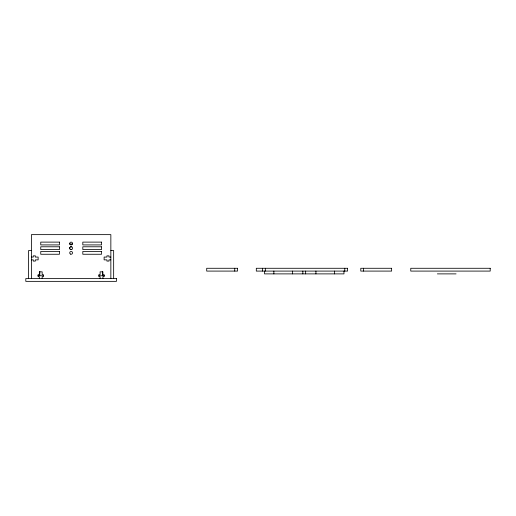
<?xml version="1.0" encoding="UTF-8"?>
<svg xmlns="http://www.w3.org/2000/svg" width="516" height="516" viewBox="0 0 516 516"><rect width="100%" height="100%" fill="white"/><g stroke="black" fill="none" stroke-linecap="round" stroke-linejoin="round"><path stroke-width="0.77" d="M69.312 243.984L72.485 243.984M70.428 246.783L71.827 246.783M70.428 249.589L71.827 249.589M31.405 250.524L28.606 250.524L28.606 278.563M110.85 250.524L113.655 250.524L113.655 278.563M31.405 257.065L33.276 257.065L33.276 255.852L35.333 255.852L35.333 257.065L38.139 257.065L38.139 259.87L35.333 259.87L35.333 261.083L33.276 261.083L33.276 259.87L31.405 259.87M110.85 257.065L108.979 257.065L108.979 255.852L106.922 255.852L106.922 257.065L104.122 257.065L104.122 259.87L106.922 259.87L106.922 261.083L108.979 261.083L108.979 259.87L110.85 259.87M437.375 273.886L456.067 273.886M37.829 275.757L43.447 275.757M98.814 275.757L104.432 275.757M363.593 268.281L363.593 271.087M344.778 268.281L344.778 271.087M343.966 271.087L343.966 273.886L264.527 273.886L264.527 271.087M334.62 271.087L334.62 273.886M315.927 271.087L315.927 273.886M305.646 271.087L305.646 273.886M302.847 271.087L302.847 273.886M292.566 271.087L292.566 273.886M273.873 271.087L273.873 273.886M265.334 268.281L265.334 271.087M262.534 268.281L262.534 271.087M234.741 268.281L234.741 271.087M110.85 278.563L110.85 234.638L31.405 234.638L31.405 278.563M102.903 278.563L102.903 276.692L104.122 276.692L104.122 274.635L102.903 274.635L102.903 271.835L100.104 271.835L100.104 274.635L98.885 274.635L98.885 276.692L100.104 276.692L100.104 278.563M102.439 271.493L102.439 275.421M69.724 247.487L69.724 248.886M42.157 278.563L42.157 276.692L43.37 276.692L43.37 274.635L42.157 274.635L42.157 271.835L39.351 271.835L39.351 274.635L38.139 274.635L38.139 276.692L39.351 276.692L39.351 278.563M39.816 271.493L39.816 275.421M59.443 242.114L40.751 242.114L40.751 244.913L59.443 244.913L59.443 242.114M101.504 242.114L82.812 242.114L82.812 244.913L101.504 244.913L101.504 242.114M59.443 246.783L40.751 246.783L40.751 249.589L59.443 249.589L59.443 246.783M101.504 246.783L82.812 246.783L82.812 249.589L101.504 249.589L101.504 246.783M59.443 251.46L40.751 251.46L40.751 254.259L59.443 254.259L59.443 251.46M101.504 251.46L82.812 251.46L82.812 254.259L101.504 254.259L101.504 251.46M237.547 268.281L206.703 268.281L206.703 271.087L237.547 271.087L237.547 268.281M347.584 268.281L256.31 268.281L256.31 271.087L347.584 271.087L347.584 268.281M391.631 268.281L360.787 268.281L360.787 271.087L391.631 271.087L391.631 268.281M490.2 268.281L410.762 268.281L410.762 271.087L490.2 271.087L490.2 268.281M116.455 278.563L25.8 278.563L25.8 281.362L116.455 281.362L116.455 278.563M70.428 249.402A1.4 1.4 0 0 0 72.53 248.19A1.4 1.4 0 0 0 70.428 246.97A1.4 1.4 0 0 0 70.428 249.402M70.428 254.072A1.4 1.4 0 0 0 72.53 252.859A1.4 1.4 0 0 0 70.428 251.647A1.4 1.4 0 0 0 70.428 254.072M70.428 244.726A1.4 1.4 0 0 0 72.53 243.513A1.4 1.4 0 0 0 70.428 242.301A1.4 1.4 0 0 0 70.428 244.726"/></g></svg>
